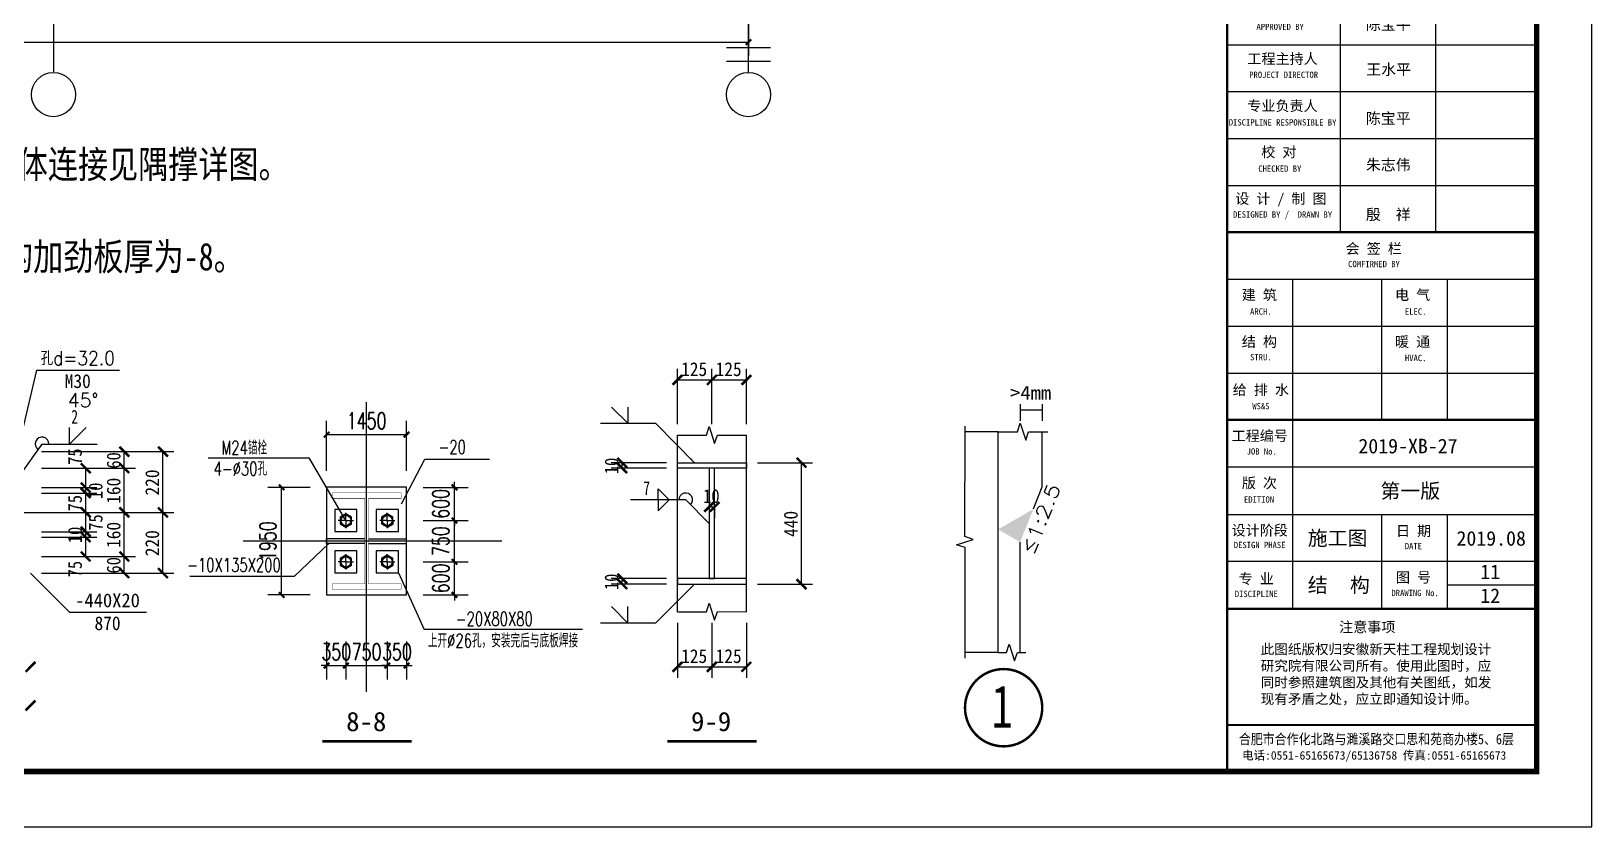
# Model space of a CAD drawing. Extents: x 37237700 to 37865026, y 138877 to 347670.
# Drawn here: x 37836734 to 37865026, y 213282 to 227698 of the extents above; entities that cross this region are included whole.
import ezdxf
from ezdxf.enums import TextEntityAlignment as Align

# ---------------------------------------------------------------- set-up
doc = ezdxf.new("R2010")
doc.units = 0
doc.header["$LTSCALE"] = 1000
doc.header["$MEASUREMENT"] = 0
doc.linetypes.add('ACAD_ISO04W100', pattern=[30.5, 24, -3, 0.5, -3])
doc.linetypes.add('DOTE', pattern=[2.42, 2, -0.2, 0.02, -0.2])
doc.layers.get('0').update_dxf_attribs({"linetype": 'CONTINUOUS'})
doc.layers.get('DEFPOINTS').update_dxf_attribs({"linetype": 'CONTINUOUS'})
for name, color, linetype in [('10', 7, 'CONTINUOUS'), ('112', 253, 'CONTINUOUS'), ('46', 7, 'CONTINUOUS'), ('DIM', 3, 'CONTINUOUS'), ('DIM_SYMB', 3, 'CONTINUOUS'), ('DOTE', 1, 'ACAD_ISO04W100'), ('PUB_DIM', 3, 'CONTINUOUS'), ('PUB_TEXT', 7, 'CONTINUOUS'), ('PUB_TITLE', 4, 'CONTINUOUS'), ('墙线__粗线', 7, 'CONTINUOUS'), ('尺寸标注', 253, 'CONTINUOUS'), ('标注', 4, 'CONTINUOUS'), ('焊缝标注', 253, 'CONTINUOUS'), ('编号标注', 253, 'CONTINUOUS'), ('螺栓孔标注', 253, 'CONTINUOUS'), ('轴线', 253, 'CONTINUOUS'), ('钢板标注', 253, 'CONTINUOUS'), ('门窗', 4, 'CONTINUOUS')]:
    doc.layers.add(name, color=color, linetype=linetype)
doc.styles.add('-宋体', font='', dxfattribs={"width": 0.8})
doc.styles.add('-黑体', font='simhei.ttf')
doc.styles.add('_HZTXT', font='txt.shx', dxfattribs={"width": 0.8, "bigfont": 'hztxt.shx'})
doc.styles.add('_TCH_DIM_T3', font='SIMPLEX', dxfattribs={"width": 0.705882, "bigfont": 'GBCBIG'})
doc.styles.add('DIM_FONT', font='SIMPLEX.shx', dxfattribs={"width": 0.8})
doc.styles.add('DX', font='romans.shx', dxfattribs={"bigfont": 'hztxt.shx'})
doc.styles.add('TQ', font='')
doc.styles.get('-宋体').set_extended_font_data('SimSun')
doc.styles.get('TQ').set_extended_font_data('SimSun')
doc.dimstyles.new('_TCH_ARCH&&100', dxfattribs={"dimtxt": 297.5, "dimasz": 100, "dimexe": 250, "dimexo": 300, "dimgap": 100, "dimtad": 1, "dimdec": 0, "dimzin": 0, "dimdsep": 46, "dimtxsty": '_TCH_DIM_T3', "dimblk": 'ARCHTICK', "dimcen": 0.09, "dimclrt": 7, "dimazin": 2, "dimtfac": 1, "dimtdec": 0, "dimtix": 1, "dimtmove": 2, "dimatfit": 3, "dimfxl": 1, "dimtolj": 1, "dimtzin": 0, "dimarcsym": 0})

# ---------------------------------------------------------------- blocks, each defined once
blk = doc.blocks.new('ly')
at = {"layer": 'PUB_TEXT', "insert": (-5884, 1715), "char_height": 212, "width": 5144.75, "attachment_point": 1, "style": 'TQ'}
blk.add_mtext('\\pt576;此图纸版权归安徽新天柱工程规划设计研究院有限公司所有。使用此图时，应同时参照建筑图及其他有关图纸，如发现有矛盾之处，应立即通知设计师。', dxfattribs=at)
blk = doc.blocks.new('tk0')
h = blk.add_hatch(color=256)
h.paths.add_polyline_path([(32852392, -1204546), (32853685, -1205603), (32853685, -1205878, 0.414214), (32853749, -1205942), (32854275, -1205942, 0.414214), (32854339, -1205878), (32854339, -1204280), (32854967, -1204280), (32854967, -1205875, 0.414214), (32855031, -1205939), (32855571, -1205939, 0.414214), (32855635, -1205875), (32855635, -1204280), (32857060, -1204280), (32856336, -1205302), (32856292, -1205302, 0.414214), (32856228, -1205366), (32856228, -1205892, 0.414214), (32856292, -1205956), (32857972, -1205956, 0.414214), (32858036, -1205892), (32858036, -1205362, 0.414214), (32857972, -1205298), (32857012, -1205298), (32857761, -1204270), (32857974, -1204270, 0.414214), (32858038, -1204206), (32858038, -1203685, 0.414214), (32857974, -1203621), (32853417, -1203621, 0.414214), (32853353, -1203685), (32853353, -1204218, 0.414214), (32853417, -1204282), (32853679, -1204282), (32853679, -1204939), (32852388, -1203885), (32852389, -1203708, 0.41489), (32852325, -1203644), (32851789, -1203644, 0.414214), (32851725, -1203708), (32851725, -1205882, 0.414214), (32851789, -1205946), (32852328, -1205946, 0.414214), (32852392, -1205882)])
h.paths.add_polyline_path([(32858400, -1205878, 0.414214), (32858464, -1205942), (32858999, -1205942, 0.414214), (32859063, -1205878), (32859063, -1203710, 0.414214), (32858999, -1203646), (32858464, -1203646, 0.414214), (32858400, -1203710)])
for p, q in [((32851725, -1205882), (32851725, -1203708)), ((32851789, -1203644), (32852325, -1203644)), ((32852389, -1203708), (32852388, -1203885)), ((32852388, -1203885), (32853679, -1204939)), ((32853353, -1204218), (32853353, -1203685)), ((32853417, -1203621), (32857974, -1203621)), ((32858038, -1203685), (32858038, -1204206)), ((32858400, -1205878), (32858400, -1203710)), ((32858464, -1203646), (32858999, -1203646)), ((32859063, -1203710), (32859063, -1205878)), ((32853685, -1205603), (32852392, -1204546)), ((32852392, -1204546), (32852392, -1205882)), ((32853679, -1204282), (32853417, -1204282)), ((32853679, -1204939), (32853679, -1204282)), ((32854967, -1204280), (32854339, -1204280)), ((32854339, -1204280), (32854339, -1205878)), ((32854967, -1205875), (32854967, -1204280)), ((32857060, -1204280), (32855635, -1204280)), ((32855635, -1204280), (32855635, -1205875)), ((32856336, -1205302), (32857060, -1204280)), ((32857761, -1204270), (32857012, -1205298)), ((32857974, -1204270), (32857761, -1204270)), ((32853685, -1205878), (32853685, -1205603)), ((32856228, -1205892), (32856228, -1205366)), ((32856292, -1205302), (32856336, -1205302)), ((32857012, -1205298), (32857972, -1205298)), ((32858036, -1205362), (32858036, -1205892)), ((32852328, -1205946), (32851789, -1205946)), ((32854275, -1205942), (32853749, -1205942)), ((32855571, -1205939), (32855031, -1205939)), ((32857972, -1205956), (32856292, -1205956)), ((32858999, -1205942), (32858464, -1205942))]:
    blk.add_line(p, q)
for centre, start, end in [((32851789, -1203708), 90, 180), ((32852325, -1203708), 359.8676, 90), ((32853417, -1203685), 90, 180), ((32857974, -1203685), 0, 90), ((32858464, -1203710), 90, 180), ((32858999, -1203710), 0, 90), ((32853417, -1204218), 180, 270), ((32857974, -1204206), 270, 0), ((32856292, -1205366), 90, 180), ((32857972, -1205362), 0, 90), ((32851789, -1205882), 180, 270), ((32852328, -1205882), 270, 0), ((32853749, -1205878), 180, 270), ((32854275, -1205878), 270, 0), ((32855031, -1205875), 180, 270), ((32855571, -1205875), 270, 0), ((32856292, -1205892), 180, 270), ((32857972, -1205892), 270, 0), ((32858464, -1205878), 180, 270), ((32858999, -1205878), 270, 0)]:
    blk.add_arc(centre, 64, start, end)
at = {"layer": 'PUB_TEXT'}
for p, q in [((32861287, -1201267), (32859815, -1201267)), ((32861287, -1201267), (32861287, -1202326)), ((32861287, -1281267), (32861287, -1280292)), ((32861292, -1281268), (32859731, -1281268))]:
    blk.add_line(p, q, dxfattribs=at)
at = {"layer": 'PUB_TITLE'}
for p, q in [((32861287, -1201267), (32850067, -1201267)), ((32854181, -1261723), (32854181, -1249823)), ((32857632, -1261723), (32857632, -1249823)), ((32850067, -1251523), (32861287, -1251523)), ((32850067, -1253223), (32861287, -1253223)), ((32850067, -1254923), (32861287, -1254923)), ((32850067, -1256623), (32861287, -1256623)), ((32850067, -1258323), (32861287, -1258323)), ((32850067, -1260023), (32861287, -1260023)), ((32850067, -1261723), (32861287, -1261723)), ((32850067, -1263423), (32861287, -1263423)), ((32852446, -1268523), (32852446, -1263423)), ((32855676, -1268523), (32855676, -1263423)), ((32858056, -1268523), (32858056, -1263423)), ((32850067, -1265123), (32861287, -1265123)), ((32850067, -1266823), (32861287, -1266823)), ((32852447, -1275368), (32852447, -1268523)), ((32850067, -1270223), (32861287, -1270223)), ((32850067, -1271946), (32861287, -1271946)), ((32855676, -1275368), (32855676, -1271946)), ((32858056, -1275368), (32858056, -1271946)), ((32850067, -1273646), (32861321, -1273646)), ((32861287, -1274507), (32858056, -1274507))]:
    blk.add_line(p, q, dxfattribs=at)
at = {"layer": 'PUB_TITLE', "lineweight": 40}
for p, q in [((32850062, -1220138), (32861282, -1220138)), ((32850067, -1268523), (32861287, -1268523)), ((32850067, -1279567), (32861287, -1279567))]:
    blk.add_line(p, q, dxfattribs=at)
for points, const_width in [([(32850067, -1201267), (32850067, -1281267)], 85), ([(32850067, -1211977), (32861287, -1211977)], 51), ([(32850067, -1217077), (32861287, -1217077)], 85), ([(32850067, -1220137), (32861287, -1220137)], 85), ([(32850067, -1230953), (32861287, -1230953)], 85), ([(32850067, -1238433), (32861287, -1238433)], 85), ([(32850067, -1241493), (32861287, -1241493)], 85), ([(32850067, -1244553), (32861287, -1244553)], 85), ([(32850067, -1246763), (32861287, -1246763)], 85), ([(32850067, -1249823), (32861287, -1249823)], 85), ([(32850067, -1261723), (32861287, -1261723)], 85), ([(32850067, -1275368), (32861232, -1275368)], 85)]:
    blk.add_lwpolyline(points, dxfattribs=dict(at, const_width=const_width))
at = {"layer": 'PUB_TITLE', "const_width": 85}
blk.add_lwpolyline([(32850067, -1268523), (32861287, -1268523)], dxfattribs=at)
at = {"layer": 'PUB_TEXT', "xscale": 1.700000002980232, "yscale": 1.700000002980232, "zscale": 1.700000002980232}
blk.add_blockref('ly', (32861287, -1279567), dxfattribs=at)
at = {"layer": '46', "linetype": 'Continuous', "style": '-黑体'}
for s, height, p in [('2019-XB-27 ', 528.65, (32854824, -1269734)), ('第一版', 528.7, (32855625, -1271359)), ('施工图', 528.7, (32852988, -1273068)), ('2019.08', 528.7, (32858381, -1273080)), ('结', 529, (32852988, -1274773)), ('构', 529, (32854517, -1274773))]:
    blk.add_text(s, height=height, dxfattribs=at).set_placement(p)
at = {"layer": 'PUB_TEXT', "style": 'TQ'}
for s, height, p in [('王  刚', 396, (32855098, -1252630)), ('陈宝平', 396, (32855098, -1254390)), ('王水平', 396, (32855110, -1256019)), ('陈宝平', 396, (32855098, -1257790)), ('朱志伟', 396, (32855098, -1259475)), ('殷  祥', 396, (32855098, -1261275)), (' 工程编号', 374, (32849973, -1269288)), ('      JOB No.', 229.5, (32849836, -1269778)), ('  版 次', 374, (32850089, -1270993)), ('     EDITION', 229.5, (32849896, -1271521)), (' 设计阶段', 374, (32849973, -1272709)), ('日 期', 374, (32856186, -1272730)), ('     DESIGN PHASE', 229.5, (32849526, -1273170)), ('         DATE', 229.5, (32855101, -1273208)), ('  专 业', 374, (32849973, -1274462)), ('图 号', 374, (32856186, -1274413)), ('     DISCIPLINE', 229.5, (32849562, -1274943)), ('     DRAWING No.', 229.5, (32855241, -1274909)), ('注意事项', 374, (32854126, -1276215)), ('电话:0551-65165673/65136758 传真:0551-65165673', 306, (32850607, -1280833))]:
    blk.add_text(s, height=height, dxfattribs=at).set_placement(p)
at = {"layer": 'PUB_TEXT', "style": 'TQ', "width": 0.85}
blk.add_text('合肥市合作化北路与濉溪路交口思和苑商办楼5、6层 ', height=374, dxfattribs=at).set_placement((32850490, -1280276))
at = {"layer": 'PUB_TEXT', "char_height": 425, "attachment_point": 1, "style": 'TQ'}
for s, insert in [('安徽新天柱工程规划设计研究院有限公司 ', (32850295, -1207742)), ('工程设计资质等级：乙级 ', (32851887, -1213629)), ('工程设计证书编号：A234011943 ', (32851887, -1214649))]:
    blk.add_mtext(s, dxfattribs=dict(at, insert=insert))
at = {"layer": 'PUB_TEXT', "attachment_point": 1, "style": 'TQ'}
for s, insert, char_height, width in [('ANHUI NEWTIANZHU INSTITUTE OF ARCHITECTURAL DESIGN Co.Ltd\\PEngineering design research institute', (32850492, -1208912), 229.5, 10514.71), ('合作设计单位', (32850326, -1217257), 374, 3498.52), ('CLIENT', (32850938, -1217903), 229.5, 4799.1), ('资质章位置', (32850304, -1220460), 374, 4250), ('GUALIFICATION', (32850593, -1221066), 229.5, 5361.8), ('注册章位置', (32850304, -1231147), 374, 3060), ('REGISTRY', (32851001, -1231763), 229.5, 4799.1), ('建设单位', (32850326, -1238613), 374, 2223.6), ('CLIENT', (32850938, -1239259), 229.5, 4799.1), ('工程名称', (32850323, -1241690), 374, 2223.6), ('PROJECT', (32850887, -1242340), 229.5, 4799.1), ('子项名称', (32850306, -1244736), 374, 2223.6), ('SUB-ITRM', (32850702, -1245348), 229.5, 4799.1), ('图名', (32850313, -1246965), 374, 2223.6), ('TITLE', (32850446, -1247564), 229.5, 4799.1), ('类 别', (32851257, -1250163), 374, 2223.6), ('姓  名', (32854946, -1250177), 374, 2324.97), ('签  名', (32858602, -1250163), 374, 2948.14), ('CLASS', (32851517, -1250828), 229.5, 4799.1), ('NAME', (32855436, -1250803), 229.5, 4799.1), ('SIGNATURE', (32858688, -1250788), 229.5, 4799.1), ('审 定', (32851331, -1251848), 374, 1610.68), ('AUTHORIZED FOR ISSUE BY', (32850303, -1252450), 229.5, 4799.1), ('审 核', (32851328, -1253533), 374, 2855.71), ('APPROVED BY', (32851129, -1254157), 229.5, 4799.1), ('工程主持人', (32850799, -1255246), 374, 3479.12), ('PROJECT DIRECTOR', (32850866, -1255899), 229.5, 4799.1), ('专业负责人', (32850797, -1256953), 374, 3323.07), ('DISCIPLINE RESPONSIBLE BY', (32850125, -1257623), 229.5, 4799.1), ('校 对', (32851305, -1258626), 374, 4012.28), ('CHECKED BY', (32851196, -1259301), 229.5, 4799.1), ('设 计 / 制 图', (32850359, -1260315), 374, 5153.93), ('DESIGNED BY /  DRAWN BY', (32850281, -1260962), 229.5, 4799.1), ('会 签 栏', (32854360, -1262126), 374, 4447.2), ('COMFIRMED BY', (32854453, -1262757), 229.5, 4799.1), ('建 筑', (32850598, -1263802), 374, 4012), ('电 气', (32856153, -1263802), 374, 4012), ('   ARCH.', (32850429, -1264477), 229.5, 4799.1), ('   ELEC.', (32856044, -1264477), 229.5, 4799.1), ('结 构', (32850598, -1265502), 374, 4012), ('暖 通', (32856153, -1265502), 374, 4012), ('   STRU.', (32850429, -1266133), 229.5, 4799.1), ('   HVAC.', (32856044, -1266163), 229.5, 4799.1), ('给 排 水', (32850268, -1267245), 374, 4447.2), ('   WS&S', (32850510, -1267906), 229.5, 4882.4)]:
    blk.add_mtext(s, dxfattribs=dict(at, insert=insert, char_height=char_height, width=width))
blk = doc.blocks.new('_ArchTick')
at = {"color": 0, "linetype": 'ByBlock', "const_width": 0.4}
blk.add_lwpolyline([(-0.5, -0.5), (0.5, 0.5)], dxfattribs=at)
blk = doc.blocks.new('*D1917')
at = {"layer": 'DEFPOINTS', "color": 0}
for p in [(37843540, 219433), (37844408, 219433), (37843540, 218833)]:
    blk.add_point(p, dxfattribs=at)
at = {"layer": 'PUB_DIM', "color": 0, "lineweight": -2}
for p, q in [((37843840, 219433), (37844658, 219433)), ((37844408, 219433), (37844408, 219533)), ((37844408, 218833), (37844408, 219433)), ((37843840, 218833), (37844658, 218833)), ((37844408, 218833), (37844408, 218733))]:
    blk.add_line(p, q, dxfattribs=at)
at = {"layer": 'PUB_DIM', "color": 0, "lineweight": -2, "xscale": 100, "yscale": 100, "zscale": 100}
for p, rotation in [((37844408, 219433), 270), ((37844408, 218833), 90)]:
    blk.add_blockref('_ArchTick', p, dxfattribs=dict(at, rotation=rotation))
at = {"layer": 'PUB_DIM', "color": 7, "insert": (37844160, 219133), "char_height": 297.5, "attachment_point": 5, "rotation": 90, "style": '_TCH_DIM_T3'}
blk.add_mtext('\\A1;600', dxfattribs=at)
blk = doc.blocks.new('*D1918')
at = {"layer": 'DEFPOINTS', "color": 0}
for p in [(37843540, 218833), (37844408, 218833), (37843540, 218083)]:
    blk.add_point(p, dxfattribs=at)
at = {"layer": 'PUB_DIM', "color": 0, "lineweight": -2}
for p, q in [((37843840, 218833), (37844658, 218833)), ((37844408, 218083), (37844408, 218833)), ((37843840, 218083), (37844658, 218083))]:
    blk.add_line(p, q, dxfattribs=at)
at = {"layer": 'PUB_DIM', "color": 0, "lineweight": -2, "xscale": 100, "yscale": 100, "zscale": 100}
for p, rotation in [((37844408, 218833), 90), ((37844408, 218083), 270)]:
    blk.add_blockref('_ArchTick', p, dxfattribs=dict(at, rotation=rotation))
at = {"layer": 'PUB_DIM', "color": 7, "insert": (37844160, 218458), "char_height": 297.5, "attachment_point": 5, "rotation": 90, "style": '_TCH_DIM_T3'}
blk.add_mtext('\\A1;750', dxfattribs=at)
blk = doc.blocks.new('*D1919')
at = {"layer": 'DEFPOINTS', "color": 0}
for p in [(37843540, 218083), (37844408, 218083), (37843540, 217483)]:
    blk.add_point(p, dxfattribs=at)
at = {"layer": 'PUB_DIM', "color": 0, "lineweight": -2}
for p, q in [((37844408, 218083), (37844408, 218183)), ((37843840, 218083), (37844658, 218083)), ((37844408, 217483), (37844408, 218083)), ((37843840, 217483), (37844658, 217483)), ((37844408, 217483), (37844408, 217383))]:
    blk.add_line(p, q, dxfattribs=at)
at = {"layer": 'PUB_DIM', "color": 0, "lineweight": -2, "xscale": 100, "yscale": 100, "zscale": 100}
for p, rotation in [((37844408, 218083), 270), ((37844408, 217483), 90)]:
    blk.add_blockref('_ArchTick', p, dxfattribs=dict(at, rotation=rotation))
at = {"layer": 'PUB_DIM', "color": 7, "insert": (37844160, 217783), "char_height": 297.5, "attachment_point": 5, "rotation": 90, "style": '_TCH_DIM_T3'}
blk.add_mtext('\\A1;600', dxfattribs=at)
blk = doc.blocks.new('*D1920')
at = {"layer": 'DEFPOINTS', "color": 0}
for p in [(37841274, 219433), (37842090, 219433), (37842090, 217483)]:
    blk.add_point(p, dxfattribs=at)
at = {"layer": 'PUB_DIM', "color": 0, "lineweight": -2}
for p, q in [((37841790, 219433), (37841024, 219433)), ((37841274, 217483), (37841274, 219433)), ((37841790, 217483), (37841024, 217483))]:
    blk.add_line(p, q, dxfattribs=at)
at = {"layer": 'PUB_DIM', "color": 0, "lineweight": -2, "xscale": 100, "yscale": 100, "zscale": 100}
for p, rotation in [((37841274, 219433), 90), ((37841274, 217483), 270)]:
    blk.add_blockref('_ArchTick', p, dxfattribs=dict(at, rotation=rotation))
at = {"layer": 'PUB_DIM', "color": 7, "insert": (37841025, 218458), "char_height": 297.5, "attachment_point": 5, "rotation": 90, "style": '_TCH_DIM_T3'}
blk.add_mtext('\\A1;1950', dxfattribs=at)
blk = doc.blocks.new('*D1921')
at = {"layer": 'DEFPOINTS', "color": 0}
for p in [(37843540, 220389), (37842090, 219433), (37843540, 219433)]:
    blk.add_point(p, dxfattribs=at)
at = {"layer": 'PUB_DIM', "color": 0, "lineweight": -2}
for p, q in [((37842090, 219733), (37842090, 220639)), ((37843540, 219733), (37843540, 220639)), ((37842090, 220389), (37843540, 220389))]:
    blk.add_line(p, q, dxfattribs=at)
at = {"layer": 'PUB_DIM', "color": 0, "lineweight": -2, "xscale": 100, "yscale": 100, "zscale": 100, "rotation": 180}
blk.add_blockref('_ArchTick', (37842090, 220389), dxfattribs=at)
at = {"layer": 'PUB_DIM', "color": 0, "lineweight": -2, "xscale": 100, "yscale": 100, "zscale": 100}
blk.add_blockref('_ArchTick', (37843540, 220389), dxfattribs=at)
at = {"layer": 'PUB_DIM', "color": 7, "insert": (37842815, 220638), "char_height": 297.5, "attachment_point": 5, "style": '_TCH_DIM_T3'}
blk.add_mtext('\\A1;1450', dxfattribs=at)
blk = doc.blocks.new('*D1922')
at = {"layer": 'DEFPOINTS', "color": 0}
for p in [(37842090, 216941), (37842440, 216941), (37842440, 216204)]:
    blk.add_point(p, dxfattribs=at)
at = {"layer": 'PUB_DIM', "color": 0, "lineweight": -2}
for p, q in [((37842090, 216641), (37842090, 215954)), ((37842440, 216641), (37842440, 215954)), ((37842090, 216204), (37841990, 216204)), ((37842090, 216204), (37842440, 216204)), ((37842440, 216204), (37842540, 216204))]:
    blk.add_line(p, q, dxfattribs=at)
at = {"layer": 'PUB_DIM', "color": 0, "lineweight": -2, "xscale": 100, "yscale": 100, "zscale": 100}
blk.add_blockref('_ArchTick', (37842090, 216204), dxfattribs=at)
at = {"layer": 'PUB_DIM', "color": 0, "lineweight": -2, "xscale": 100, "yscale": 100, "zscale": 100, "rotation": 180}
blk.add_blockref('_ArchTick', (37842440, 216204), dxfattribs=at)
at = {"layer": 'PUB_DIM', "color": 7, "insert": (37842265, 216453), "char_height": 297.5, "attachment_point": 5, "style": '_TCH_DIM_T3'}
blk.add_mtext('\\A1;350', dxfattribs=at)
blk = doc.blocks.new('*D1923')
at = {"layer": 'DEFPOINTS', "color": 0}
for p in [(37842440, 216941), (37843190, 216941), (37843190, 216204)]:
    blk.add_point(p, dxfattribs=at)
at = {"layer": 'PUB_DIM', "color": 0, "lineweight": -2}
for p, q in [((37842440, 216641), (37842440, 215954)), ((37843190, 216641), (37843190, 215954)), ((37842440, 216204), (37843190, 216204))]:
    blk.add_line(p, q, dxfattribs=at)
at = {"layer": 'PUB_DIM', "color": 0, "lineweight": -2, "xscale": 100, "yscale": 100, "zscale": 100, "rotation": 180}
blk.add_blockref('_ArchTick', (37842440, 216204), dxfattribs=at)
at = {"layer": 'PUB_DIM', "color": 0, "lineweight": -2, "xscale": 100, "yscale": 100, "zscale": 100}
blk.add_blockref('_ArchTick', (37843190, 216204), dxfattribs=at)
at = {"layer": 'PUB_DIM', "color": 7, "insert": (37842815, 216453), "char_height": 297.5, "attachment_point": 5, "style": '_TCH_DIM_T3'}
blk.add_mtext('\\A1;750', dxfattribs=at)
blk = doc.blocks.new('*D1924')
at = {"layer": 'DEFPOINTS', "color": 0}
for p in [(37843190, 216941), (37843540, 216941), (37843540, 216204)]:
    blk.add_point(p, dxfattribs=at)
at = {"layer": 'PUB_DIM', "color": 0, "lineweight": -2}
for p, q in [((37843190, 216641), (37843190, 215954)), ((37843540, 216641), (37843540, 215954)), ((37843190, 216204), (37843090, 216204)), ((37843190, 216204), (37843540, 216204)), ((37843540, 216204), (37843640, 216204))]:
    blk.add_line(p, q, dxfattribs=at)
at = {"layer": 'PUB_DIM', "color": 0, "lineweight": -2, "xscale": 100, "yscale": 100, "zscale": 100}
blk.add_blockref('_ArchTick', (37843190, 216204), dxfattribs=at)
at = {"layer": 'PUB_DIM', "color": 0, "lineweight": -2, "xscale": 100, "yscale": 100, "zscale": 100, "rotation": 180}
blk.add_blockref('_ArchTick', (37843540, 216204), dxfattribs=at)
at = {"layer": 'PUB_DIM', "color": 7, "insert": (37843365, 216453), "char_height": 297.5, "attachment_point": 5, "style": '_TCH_DIM_T3'}
blk.add_mtext('\\A1;350', dxfattribs=at)
blk = doc.blocks.new('*D1925')
at = {"layer": 'DEFPOINTS', "color": 0}
for p in [(37799337, 229464), (37849737, 229464), (37849737, 227500)]:
    blk.add_point(p, dxfattribs=at)
at = {"layer": 'PUB_DIM', "color": 0, "lineweight": -2}
for p, q in [((37799337, 229164), (37799337, 227250)), ((37849737, 229164), (37849737, 227250)), ((37799337, 227500), (37849737, 227500))]:
    blk.add_line(p, q, dxfattribs=at)
at = {"layer": 'PUB_DIM', "color": 0, "lineweight": -2, "xscale": 100, "yscale": 100, "zscale": 100, "rotation": 180}
blk.add_blockref('_ArchTick', (37799337, 227500), dxfattribs=at)
at = {"layer": 'PUB_DIM', "color": 0, "lineweight": -2, "xscale": 100, "yscale": 100, "zscale": 100}
blk.add_blockref('_ArchTick', (37849737, 227500), dxfattribs=at)
at = {"layer": 'PUB_DIM', "color": 7, "insert": (37824537, 227749), "char_height": 297.5, "attachment_point": 5, "style": '_TCH_DIM_T3'}
blk.add_mtext('\\A1;50400', dxfattribs=at)

msp = doc.modelspace()

# ---------------------------------------------------------------- linework, layer by layer
for p, q in [((37842781.4, 218500, 500), (37842089.8, 218500, 500)), ((37842089.8, 218416.7, 500), (37842089.8, 218500, 500)), ((37842781.4, 218416.7, 500), (37842089.8, 218416.7, 500)), ((37842848.1, 218500, 500), (37843539.8, 218500, 500)), ((37842848.1, 218416.7, 500), (37843539.8, 218416.7, 500)), ((37843539.8, 218416.7, 500), (37843539.8, 218500, 500))]:
    msp.add_line(p, q)
at = {"elevation": 500}
msp.add_lwpolyline([(37843539.8, 217483.4), (37843539.8, 219433.4), (37842089.8, 219433.4), (37842089.8, 217483.4)], close=True, dxfattribs=at)
at = {"const_width": 8.33, "elevation": 500}
msp.add_lwpolyline([(37842781.4, 217683.4), (37842189.8, 217683.4), (37842189.8, 217583.4), (37843439.8, 217583.4), (37843439.8, 217683.4), (37842848.1, 217683.4), (37842848.1, 219233.4), (37843439.8, 219233.4), (37843439.8, 219333.4), (37842189.8, 219333.4), (37842189.8, 219233.4), (37842781.4, 219233.4)], close=True, dxfattribs=at)
at = {"color": 2, "elevation": 500}
for points in [[(37842336, 218892.4), (37842336.8, 218773), (37842440.5, 218714), (37842543.5, 218774.3), (37842542.8, 218893.7), (37842439, 218952.8)], [(37842341, 218889.6), (37842341.7, 218776), (37842440.5, 218719.8), (37842538.5, 218777.2), (37842537.8, 218890.8), (37842439.1, 218947)], [(37843086, 218892.4), (37843086.8, 218773), (37843190.5, 218714), (37843293.5, 218774.3), (37843292.8, 218893.7), (37843189, 218952.8)], [(37843091, 218889.6), (37843091.7, 218776), (37843190.5, 218719.8), (37843288.5, 218777.2), (37843287.8, 218890.8), (37843189.1, 218947)], [(37842336, 218142.4), (37842336.8, 218023), (37842440.5, 217964), (37842543.5, 218024.3), (37842542.8, 218143.7), (37842439, 218202.8)], [(37842341, 218139.6), (37842341.7, 218026), (37842440.5, 217969.8), (37842538.5, 218027.2), (37842537.8, 218140.8), (37842439.1, 218197)], [(37843086, 218142.4), (37843086.8, 218023), (37843190.5, 217964), (37843293.5, 218024.3), (37843292.8, 218143.7), (37843189, 218202.8)], [(37843091, 218139.6), (37843091.7, 218026), (37843190.5, 217969.8), (37843288.5, 218027.2), (37843287.8, 218140.8), (37843189.1, 218197)]]:
    msp.add_lwpolyline(points, close=True, dxfattribs=at)
for centre in [(37842439.8, 218833.4, 500), (37843189.8, 218833.4, 500), (37842439.8, 218083.4, 500), (37843189.8, 218083.4, 500)]:
    msp.add_circle(centre, 90)
at = {"layer": '10'}
msp.add_line((37831872.1, 218979.7), (37837222.1, 218979.7), dxfattribs=at)
at = {"layer": '10', "const_width": 45}
msp.add_lwpolyline([(37855062.8, 215440.2, 1), (37853662.8, 215440.2, 1), (37855062.8, 215440.2, 1)], format="xyb", dxfattribs=at)
for points in [[(37842011.8, 214829.7), (37843631.8, 214829.7)], [(37848263.8, 214829.7), (37849883.8, 214829.7)]]:
    msp.add_lwpolyline(points, dxfattribs=at)
at = {"layer": '112'}
for centre in [(37837136.6, 226549.6), (37849736.6, 226549.6)]:
    msp.add_circle(centre, 400, dxfattribs=at)
at = {"layer": 'DIM_SYMB', "linetype": 'DOTE'}
msp.add_line((37849736.6, 226949.6), (37849736.6, 254176.7), dxfattribs=at)
at = {"layer": 'DIM_SYMB'}
for p, q in [((37850136.6, 227399.6), (37849336.6, 227399.6)), ((37850136.6, 227149.6), (37849336.6, 227149.6))]:
    msp.add_line(p, q, dxfattribs=at)
at = {"layer": 'DOTE', "ltscale": 0.05}
msp.add_line((37837136.6, 252564), (37837136.6, 226949.6), dxfattribs=at)
at = {"layer": 'PUB_TITLE'}
msp.add_lwpolyline([(37790725.6, 213282.3), (37865025.6, 213282.3), (37865025.6, 255282.3), (37790725.6, 255282.3)], close=True, dxfattribs=at)
at = {"layer": 'PUB_TITLE', "const_width": 100}
msp.add_lwpolyline([(37793225.6, 214282.3), (37864025.6, 214282.3), (37864025.6, 254282.3), (37793225.6, 254282.3)], close=True, dxfattribs=at)
at = {"layer": '墙线__粗线', "color": 253}
for p, q in [((37854662.8, 220940.2), (37854662.8, 220640.2)), ((37854662.8, 220840.2), (37855062.8, 220840.2)), ((37855062.8, 220940.2), (37855062.8, 220640.2)), ((37853659.6, 218540.2), (37853662.8, 220540.2)), ((37854262.8, 220440.2), (37853662.8, 220440.2)), ((37854262.8, 220440.2), (37854612.8, 220440.2)), ((37854612.8, 220440.2), (37854662.8, 220594.1)), ((37854662.8, 220594.1), (37854762.6, 220286.9)), ((37854762.6, 220286.9), (37854812.8, 220440.7)), ((37854812.8, 220440.7), (37855162.8, 220440.2)), ((37853508.9, 218390.2), (37853813.4, 218489.9)), ((37853813.4, 218489.9), (37853659.6, 218540.2)), ((37853662.8, 218340.2), (37853508.9, 218390.2)), ((37853662.8, 216340.2), (37853662.8, 218340.2)), ((37854262.8, 216440.2), (37853662.8, 216440.2)), ((37854262.8, 216440.2), (37854412.8, 216440.2)), ((37854412.8, 216440.2), (37854462.8, 216594.1)), ((37854462.8, 216594.1), (37854562.6, 216286.6)), ((37854562.6, 216286.6), (37854612.8, 216440.4)), ((37854612.8, 216440.4), (37854762.8, 216440.2))]:
    msp.add_line(p, q, dxfattribs=at)
at = {"layer": '墙线__粗线', "color": 2}
for points in [[(37854262.8, 218671.1), (37854262.8, 220440.2)], [(37855062.8, 219440.2), (37855062.8, 220440.2)], [(37854903, 219040.7), (37855062.8, 219440.2)]]:
    msp.add_lwpolyline(points, dxfattribs=at)
at = {"layer": '墙线__粗线', "color": 3}
for points in [[(37854262.8, 216440.2), (37854262.8, 218671.1)], [(37854662.8, 216440.2), (37854662.8, 218440.2)]]:
    msp.add_lwpolyline(points, dxfattribs=at)
at = {"layer": '墙线__粗线'}
msp.add_solid([(37854662.8, 218440.2), (37854262.8, 218671.1), (37854903, 219040.7)], dxfattribs=at)
at = {"layer": '尺寸标注'}
for p, q in [((37848448.8, 220579.7), (37848448.8, 221579.7)), ((37849073.8, 220579.7), (37849073.8, 221579.7)), ((37849073.8, 220579.7), (37849073.8, 221579.7)), ((37849698.8, 220579.7), (37849698.8, 221579.7)), ((37848448.8, 221379.7), (37849073.8, 221379.7)), ((37849073.8, 221379.7), (37849698.8, 221379.7)), ((37848973.8, 220379.7), (37849023.8, 220533.6)), ((37849023.8, 220533.6), (37849123.5, 220226.7)), ((37848448.8, 220379.7), (37848973.8, 220379.7)), ((37849123.5, 220226.7), (37849173.8, 220380.5)), ((37849173.8, 220380.5), (37849698.8, 220379.7)), ((37836922.1, 220079.7), (37838622.1, 220079.7)), ((37836922.1, 220079.7), (37839322.1, 220079.7)), ((37838422.1, 219779.7), (37838422.1, 220079.7)), ((37839122.1, 218979.7), (37839122.1, 220079.7)), ((37848248.8, 219879.7), (37847248.8, 219879.7)), ((37847448.8, 219779.7), (37847448.8, 219879.7)), ((37849898.8, 219879.7), (37850898.8, 219879.7)), ((37850698.8, 217679.7), (37850698.8, 219879.7)), ((37836922.1, 219779.7), (37837922.1, 219779.7)), ((37836922.1, 219779.7), (37838622.1, 219779.7)), ((37836922.1, 219779.7), (37838622.1, 219779.7)), ((37837722.1, 219429.7), (37837722.1, 219779.7)), ((37838422.1, 218979.7), (37838422.1, 219779.7)), ((37848248.8, 219779.7), (37847248.8, 219779.7)), ((37836922.1, 219429.7), (37837922.1, 219429.7)), ((37836922.1, 219429.7), (37837922.1, 219429.7)), ((37836922.1, 219329.7), (37837922.1, 219329.7)), ((37836922.1, 219329.7), (37837922.1, 219329.7)), ((37837722.1, 219329.7), (37837722.1, 219429.7)), ((37837722.1, 218979.7), (37837722.1, 219329.7)), ((37836922.1, 218979.7), (37837922.1, 218979.7)), ((37836922.1, 218979.7), (37837922.1, 218979.7)), ((37836922.1, 218979.7), (37838622.1, 218979.7)), ((37836922.1, 218979.7), (37838622.1, 218979.7)), ((37836922.1, 218979.7), (37839322.1, 218979.7)), ((37836922.1, 218979.7), (37839322.1, 218979.7)), ((37837722.1, 218629.7), (37837722.1, 218979.7)), ((37838422.1, 218179.7), (37838422.1, 218979.7)), ((37839122.1, 217879.7), (37839122.1, 218979.7)), ((37849023.8, 219089.7), (37849023.8, 218879.7)), ((37849023.8, 219079.7), (37849123.8, 219079.7)), ((37849123.8, 219089.7), (37849123.8, 218879.7)), ((37836922.1, 218629.7), (37837922.1, 218629.7)), ((37836922.1, 218629.7), (37837922.1, 218629.7)), ((37836922.1, 218529.7), (37837922.1, 218529.7)), ((37836922.1, 218529.7), (37837922.1, 218529.7)), ((37837722.1, 218529.7), (37837722.1, 218629.7)), ((37837722.1, 218179.7), (37837722.1, 218529.7)), ((37836922.1, 218179.7), (37837922.1, 218179.7)), ((37836922.1, 218179.7), (37838622.1, 218179.7)), ((37836922.1, 218179.7), (37838622.1, 218179.7)), ((37838422.1, 217879.7), (37838422.1, 218179.7)), ((37836922.1, 217879.7), (37838622.1, 217879.7)), ((37836922.1, 217879.7), (37839322.1, 217879.7)), ((37848248.8, 217779.7), (37847248.8, 217779.7)), ((37848248.8, 217679.7), (37847248.8, 217679.7)), ((37847448.8, 217679.7), (37847448.8, 217779.7)), ((37849898.8, 217679.7), (37850898.8, 217679.7)), ((37848973.8, 217179.7), (37849023.8, 217333.6)), ((37849023.8, 217333.6), (37849123.5, 217026.7)), ((37848448.8, 217179.7), (37848973.8, 217179.7)), ((37849123.5, 217026.7), (37849173.8, 217180.5)), ((37849173.8, 217180.5), (37849698.8, 217179.7)), ((37848448.8, 216979.7), (37848448.8, 215979.7)), ((37849073.8, 216979.7), (37849073.8, 215979.7)), ((37849073.8, 216979.7), (37849073.8, 215979.7)), ((37849698.8, 216979.7), (37849698.8, 215979.7)), ((37848448.8, 216179.7), (37849073.8, 216179.7)), ((37849073.8, 216179.7), (37849698.8, 216179.7))]:
    msp.add_line(p, q, dxfattribs=at)
at = {"layer": '尺寸标注', "const_width": 45}
for points in [[(37848360.4, 221291.3), (37848537.2, 221468.1)], [(37848985.4, 221291.3), (37849162.2, 221468.1)], [(37848985.4, 221291.3), (37849162.2, 221468.1)], [(37849610.4, 221291.3), (37849787.2, 221468.1)], [(37838333.7, 220168.1), (37838510.5, 219991.3)], [(37839033.7, 220168.1), (37839210.5, 219991.3)], [(37837633.7, 219868.1), (37837810.5, 219691.3)], [(37838333.7, 219868.1), (37838510.5, 219691.3)], [(37838333.7, 219868.1), (37838510.5, 219691.3)], [(37847360.4, 219968.1), (37847537.2, 219791.3)], [(37847360.4, 219868.1), (37847537.2, 219691.3)], [(37850610.4, 219968.1), (37850787.2, 219791.3)], [(37837633.7, 219518.1), (37837810.5, 219341.3)], [(37837633.7, 219518.1), (37837810.5, 219341.3)], [(37837633.7, 219418.1), (37837810.5, 219241.3)], [(37837633.7, 219418.1), (37837810.5, 219241.3)], [(37837633.7, 219068.1), (37837810.5, 218891.3)], [(37837633.7, 219068.1), (37837810.5, 218891.3)], [(37838333.7, 219068.1), (37838510.5, 218891.3)], [(37838333.7, 219068.1), (37838510.5, 218891.3)], [(37839033.7, 219068.1), (37839210.5, 218891.3)], [(37839033.7, 219068.1), (37839210.5, 218891.3)], [(37848935.4, 218991.3), (37849112.2, 219168.1)], [(37849035.4, 218991.3), (37849212.2, 219168.1)], [(37837633.7, 218718.1), (37837810.5, 218541.3)], [(37837633.7, 218718.1), (37837810.5, 218541.3)], [(37837633.7, 218618.1), (37837810.5, 218441.3)], [(37837633.7, 218618.1), (37837810.5, 218441.3)], [(37837633.7, 218268.1), (37837810.5, 218091.3)], [(37838333.7, 218268.1), (37838510.5, 218091.3)], [(37838333.7, 218268.1), (37838510.5, 218091.3)], [(37838333.7, 217968.1), (37838510.5, 217791.3)], [(37839033.7, 217968.1), (37839210.5, 217791.3)], [(37847360.4, 217868.1), (37847537.2, 217691.3)], [(37847360.4, 217768.1), (37847537.2, 217591.3)], [(37850610.4, 217768.1), (37850787.2, 217591.3)], [(37836633.7, 216091.3), (37836810.5, 216268.1)], [(37848360.4, 216091.3), (37848537.2, 216268.1)], [(37848985.4, 216091.3), (37849162.2, 216268.1)], [(37848985.4, 216091.3), (37849162.2, 216268.1)], [(37849610.4, 216091.3), (37849787.2, 216268.1)], [(37836633.7, 215391.3), (37836810.5, 215568.1)]]:
    msp.add_lwpolyline(points, dxfattribs=at)
at = {"layer": '尺寸标注', "color": 3}
for points in [[(37848448.8, 217179.7), (37848448.8, 220379.7)], [(37849698.8, 217179.7), (37849698.8, 220379.7)]]:
    msp.add_lwpolyline(points, dxfattribs=at)
at = {"layer": '标注'}
for p, q in [((37839944.9, 219970.4, 500), (37841773.8, 219970.4, 500)), ((37842439.8, 218833.4, 500), (37841773.8, 219970.4, 500)), ((37843445.2, 219133.9, 500), (37843868.6, 219942, 500)), ((37843868.6, 219942, 500), (37845043.7, 219942, 500)), ((37842127.2, 218416.7, 500), (37841499.9, 217817.1, 500)), ((37843389.8, 217883.4, 500), (37843855.3, 216857.5, 500)), ((37841499.9, 217817.1, 500), (37839608.3, 217817.1, 500)), ((37846726.2, 216857.5, 500), (37843855.3, 216857.5, 500))]:
    msp.add_line(p, q, dxfattribs=at)
at = {"layer": '焊缝标注'}
for p, q in [((37847555, 220587.6), (37847255, 220887.6)), ((37847555, 220587.6), (37847555, 220887.6)), ((37837431.1, 220217.5), (37837431.1, 220517.5)), ((37837431.1, 220217.5), (37837731.1, 220517.5)), ((37848055, 220587.6), (37847055, 220587.6)), ((37848761.3, 219879.7), (37848055, 220587.6)), ((37836047.1, 218979.7), (37836931.1, 220217.5)), ((37836931.1, 220217.5), (37837931.1, 220217.5)), ((37848300, 219204.5), (37848100, 219404.5)), ((37848100, 219204.5), (37848100, 219404.5)), ((37848600, 219204.5), (37847600, 219204.5)), ((37848300, 219204.5), (37848100, 219004.5)), ((37848100, 219204.5), (37848100, 219004.5)), ((37849023.8, 218779.7), (37848600, 219204.5)), ((37848761.3, 217679.7), (37848052.8, 216974)), ((37847552.8, 216974), (37847252.8, 217274)), ((37847552.8, 216974), (37847552.8, 217274)), ((37848052.8, 216974), (37847052.8, 216974))]:
    msp.add_line(p, q, dxfattribs=at)
for centre, start, end in [((37836931.1, 220217.5), 0, 234.46754), ((37848600, 219204.5), 314.93155, 180.00001)]:
    msp.add_arc(centre, 125, start, end, dxfattribs=at)
for points in [[(37848761.3, 219879.7), (37848701.3, 219961.1), (37848680, 219939.9)], [(37849023.8, 218779.7), (37848963.8, 218861.1), (37848942.5, 218839.9)], [(37848761.3, 217679.7), (37848679.8, 217619.7), (37848701, 217598.5)]]:
    msp.add_solid(points, dxfattribs=at)
at = {"layer": '编号标注', "color": 2}
for points in [[(37848448.8, 219879.7), (37849698.8, 219879.7)], [(37848448.8, 219779.7), (37848448.8, 219879.7)], [(37849698.8, 219879.7), (37849698.8, 219779.7)], [(37849698.8, 219779.7), (37848448.8, 219779.7)], [(37849123.8, 219779.7), (37849023.8, 219779.7)], [(37849023.8, 219779.7), (37849023.8, 217779.7)], [(37849123.8, 217779.7), (37849123.8, 219779.7)], [(37849698.8, 217779.7), (37848448.8, 217779.7)], [(37848448.8, 217779.7), (37848448.8, 217679.7)], [(37848448.8, 217679.7), (37849698.8, 217679.7)], [(37849023.8, 217779.7), (37849123.8, 217779.7)], [(37849698.8, 217679.7), (37849698.8, 217779.7)]]:
    msp.add_lwpolyline(points, dxfattribs=at)
at = {"layer": '螺栓孔标注'}
for p, q in [((37836422.1, 219779.7), (37836836.9, 221557.9)), ((37836836.9, 221557.9), (37838336.9, 221557.9))]:
    msp.add_line(p, q, dxfattribs=at)
at = {"layer": '轴线'}
for p, q in [((37842814.8, 215726.5, 500), (37842814.8, 220974.3, 500)), ((37842439.8, 218833.4, 500), (37842301.7, 218833.4, 500)), ((37842439.8, 218833.4, 500), (37842439.8, 218971.5, 500)), ((37842439.8, 218833.4, 500), (37842577.9, 218833.4, 500)), ((37842439.8, 218833.4, 500), (37842439.8, 218695.3, 500)), ((37843189.8, 218833.4, 500), (37843051.7, 218833.4, 500)), ((37843189.8, 218833.4, 500), (37843189.8, 218971.5, 500)), ((37843189.8, 218833.4, 500), (37843189.8, 218695.3, 500)), ((37843189.8, 218833.4, 500), (37843327.9, 218833.4, 500)), ((37845266.4, 218458.4, 500), (37840575.6, 218458.4, 500)), ((37842439.8, 218083.4, 500), (37842439.8, 218221.5, 500)), ((37843189.8, 218083.4, 500), (37843189.8, 218221.5, 500)), ((37842439.8, 218083.4, 500), (37842301.7, 218083.4, 500)), ((37842439.8, 218083.4, 500), (37842439.8, 217945.3, 500)), ((37842439.8, 218083.4, 500), (37842577.9, 218083.4, 500)), ((37843189.8, 218083.4, 500), (37843051.7, 218083.4, 500)), ((37843189.8, 218083.4, 500), (37843189.8, 217945.3, 500)), ((37843189.8, 218083.4, 500), (37843327.9, 218083.4, 500))]:
    msp.add_line(p, q, dxfattribs=at)
at = {"layer": '钢板标注'}
for p, q in [((37836722.1, 217879.7), (37837427.2, 217170.6)), ((37837427.2, 217170.6), (37838827.2, 217170.6))]:
    msp.add_line(p, q, dxfattribs=at)
at = {"layer": '门窗', "elevation": 500}
for points in [[(37842639.8, 218633.4), (37842639.8, 219033.4), (37842239.8, 219033.4), (37842239.8, 218633.4)], [(37843389.8, 218633.4), (37843389.8, 219033.4), (37842989.8, 219033.4), (37842989.8, 218633.4)], [(37842639.8, 217883.4), (37842639.8, 218283.4), (37842239.8, 218283.4), (37842239.8, 217883.4)], [(37843389.8, 217883.4), (37843389.8, 218283.4), (37842989.8, 218283.4), (37842989.8, 217883.4)]]:
    msp.add_lwpolyline(points, close=True, dxfattribs=at)

# ---------------------------------------------------------------- block references
at = {"xscale": 0.5, "yscale": 0.5, "zscale": 0.5}
msp.add_blockref('tk0', (21433382.2, 854916), dxfattribs=at)

# ---------------------------------------------------------------- texts
at = {"layer": '10'}
for s, height, width, p, p2 in [('1', 770, 1.46998, (37854147.2, 215078.3), (37854524.5, 215078.3)), ('8-8', 350, 0.781076, (37842443.8, 215015.2), (37843172.8, 215015.2)), ('9-9', 350, 0.781076, (37848695.8, 215015.2), (37849424.8, 215015.2))]:
    msp.add_text(s, height=height, dxfattribs=dict(at, width=width)).set_placement(p, p2, align=Align.FIT)
at = {"layer": '46', "linetype": 'Continuous', "style": '-黑体'}
for s, p in [('11', (37863004.5, 217769.5)), ('12', (37863004.5, 217337.2))]:
    msp.add_text(s, height=264.33, dxfattribs=at).set_placement(p)
at = {"layer": 'DIM', "style": '-宋体', "width": 0.8}
for s, p in [('1.     表示隅撑位置,材料规格为L50X5，具体连接见隅撑详图。', (37825860.7, 225035.9, -742.2)), ('3.梁中为注明的加劲板厚为-6，柱中未注明的加劲板厚为-8。', (37825860.7, 223364.5, -742.2))]:
    msp.add_text(s, height=500, dxfattribs=at).set_placement(p)
at = {"layer": '墙线__粗线', "color": 253, "width": 0.845717}
msp.add_text('>4mm', height=250, dxfattribs=at).set_placement((37854482.8, 221022.7), (37855222.8, 221022.7), align=Align.FIT)
at = {"layer": '墙线__粗线', "color": 253, "style": '_HZTXT', "width": 1.339997}
msp.add_text('≤1:2.5', height=250, rotation=68.19888, dxfattribs=at).set_placement((37854905.1, 218190.9), (37855402.7, 219435), align=Align.FIT)
at = {"layer": '尺寸标注'}
for s, width, p, p2 in [('125', 0.810006, (37848516.3, 221449.7), (37848988.8, 221449.7)), ('125', 0.810006, (37849141.3, 221449.7), (37849613.8, 221449.7)), ('10', 1.020013, (37848916.3, 219149.7), (37849213.8, 219149.7)), ('125', 0.810006, (37848516.3, 216249.7), (37848988.8, 216249.7)), ('125', 0.810006, (37849141.3, 216249.7), (37849613.8, 216249.7))]:
    msp.add_text(s, height=250, dxfattribs=dict(at, width=width)).set_placement(p, p2, align=Align.FIT)
for s, width, p, p2 in [('75', 0.714, (37837652.1, 219840.9), (37837652.1, 220138.4)), ('60', 0.793333, (37838352.1, 219772.2), (37838352.1, 220069.7)), ('10', 1.019999, (37847378.8, 219672.2), (37847378.8, 219969.7)), ('160', 0.872307, (37838352.1, 219134.7), (37838352.1, 219607.2)), ('220', 0.756, (37839052.1, 219284.7), (37839052.1, 219757.2)), ('75', 0.714, (37837652.1, 218997.2), (37837652.1, 219294.7)), ('10', 1.019999, (37838027.1, 219222.2), (37838027.1, 219519.7)), ('440', 0.756, (37850628.8, 218534.7), (37850628.8, 219007.2)), ('10', 1.019999, (37837652.1, 218422.2), (37837652.1, 218719.7)), ('75', 0.714, (37838027.1, 218647.2), (37838027.1, 218944.7)), ('160', 0.872307, (37838352.1, 218334.7), (37838352.1, 218807.2)), ('220', 0.756, (37839052.1, 218184.7), (37839052.1, 218657.2)), ('60', 0.793333, (37838352.1, 217872.2), (37838352.1, 218169.7)), ('75', 0.714, (37837652.1, 217803.4), (37837652.1, 218100.9)), ('10', 1.019999, (37847378.8, 217572.2), (37847378.8, 217869.7))]:
    msp.add_text(s, height=250, rotation=90, dxfattribs=dict(at, width=width)).set_placement(p, p2, align=Align.FIT)
at = {"layer": '标注', "style": 'DX', "width": 0.7}
for s, p in [('M24锚栓', (37840181.4, 220026.4, 500)), ('-20', (37844119.7, 220039.2, 500)), ('4-%%C30孔', (37840041.3, 219648, 500)), ('-10X135X200', (37839563, 217901.7, 500)), ('-20X80X80', (37844432.3, 216924.7, 500)), ('上开%%C26孔，安装完后与底板焊接', (37843924.5, 216531.1, 500))]:
    msp.add_text(s, height=250, dxfattribs=at).set_placement(p)
at = {"layer": '焊缝标注', "style": 'DIM_FONT'}
msp.add_text('45°', height=250, dxfattribs=at).set_placement((37837398.6, 220887.5))
at = {"layer": '焊缝标注'}
for s, width, p, p2 in [('2', 0.735022, (37837461.1, 220587.5), (37837583.6, 220587.5)), ('7', 0.734985, (37847830, 219294.5), (37847952.5, 219294.5))]:
    msp.add_text(s, height=250, dxfattribs=dict(at, width=width)).set_placement(p, p2, align=Align.FIT)
at = {"layer": '螺栓孔标注', "style": '_HZTXT', "width": 0.923998}
msp.add_text('孔d=32.0', height=250, dxfattribs=at).set_placement((37836904.4, 221647.9), (37838251.9, 221647.9), align=Align.FIT)
at = {"layer": '螺栓孔标注', "width": 0.755996}
msp.add_text('M30', height=250, dxfattribs=at).set_placement((37837341.9, 221232.9), (37837814.4, 221232.9), align=Align.FIT)
at = {"layer": '钢板标注'}
for s, width, p, p2 in [('-440X20', 0.740529, (37837532.2, 217260.6), (37838704.7, 217260.6)), ('870', 0.756006, (37837882.2, 216845.6), (37838354.7, 216845.6))]:
    msp.add_text(s, height=250, dxfattribs=dict(at, width=width)).set_placement(p, p2, align=Align.FIT)

# ---------------------------------------------------------------- dimensions: what is measured, and where the dimension line sits
at = {"layer": 'PUB_DIM'}
for p1, p2, distance, picture, middle in [((37799336.6, 229464), (37849736.6, 229464), -1963.9, '*D1925', (37824536.6, 227748.9)), ((37842089.8, 219433.4), (37843539.8, 219433.4), 955.6, '*D1921', (37842814.8, 220637.8)), ((37842089.8, 217483.4), (37842089.8, 219433.4), 816.3, '*D1920', (37841024.8, 218458.4)), ((37843539.8, 218833.4), (37843539.8, 219433.4), -868.7, '*D1917', (37844159.7, 219133.4)), ((37843539.8, 218083.4), (37843539.8, 218833.4), -868.7, '*D1918', (37844159.7, 218458.4)), ((37843539.8, 217483.4), (37843539.8, 218083.4), -868.7, '*D1919', (37844159.7, 217783.4)), ((37842089.8, 216941.5), (37842439.8, 216941.5), -737.6, '*D1922', (37842264.8, 216452.6)), ((37842439.8, 216941.5), (37843189.8, 216941.5), -737.6, '*D1923', (37842814.8, 216452.6)), ((37843189.8, 216941.5), (37843539.8, 216941.5), -737.6, '*D1924', (37843364.8, 216452.6))]:
    dim = msp.add_aligned_dim(p1=p1, p2=p2, distance=distance, dimstyle='_TCH_ARCH&&100', dxfattribs=at)
    dim.commit()
    dim.dimension.update_dxf_attribs({"geometry": picture, "text_midpoint": middle})

doc.saveas('drawing.dxf')
